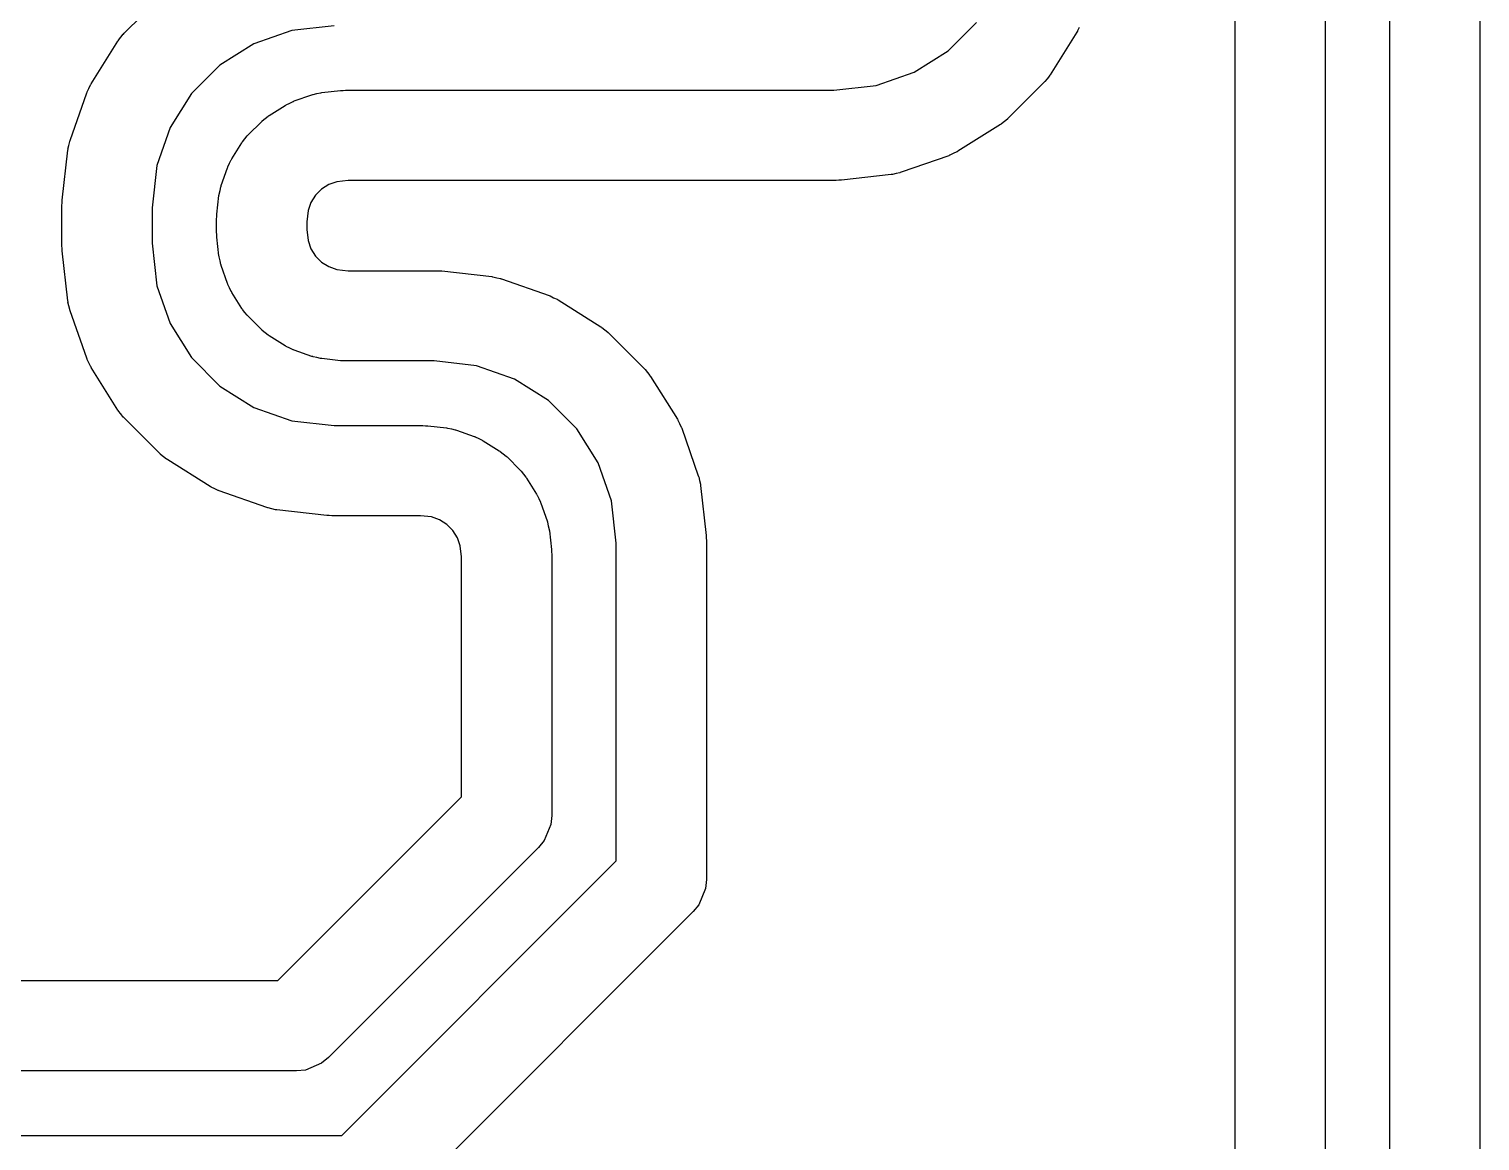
# Model space of a CAD drawing. Extents: x 2.36 to 5.14, y -5.39 to -2.61.
# Drawn here: x 4.408 to 4.5853, y -4.6068 to -4.471 of the extents above; entities that cross this region are included whole.
import ezdxf

# ---------------------------------------------------------------- set-up
doc = ezdxf.new("R2010")
doc.units = 0
doc.header["$MEASUREMENT"] = 0
doc.layers.add('BLACK', color=7, linetype='CONTINUOUS')

msp = doc.modelspace()

# ---------------------------------------------------------------- linework, layer by layer
at = {"layer": 'BLACK', "linetype": 'CONTINUOUS'}
for p, q in [((4.55533, -4.63551), (4.55533, -4.43372)), ((4.56635, -4.43403), (4.56635, -4.6378)), ((4.57423, -4.64334), (4.57423, -4.4354)), ((4.58525, -4.43571), (4.58525, -4.64562)), ((4.41963, -4.47156), (4.42397, -4.46722)), ((4.41923, -4.47204), (4.41952, -4.47167)), ((4.41952, -4.47167), (4.41956, -4.47165)), ((4.41956, -4.47165), (4.41963, -4.47156)), ((4.44011, -4.47122), (4.43548, -4.47284)), ((4.44529, -4.47064), (4.44011, -4.47122)), ((4.52028, -4.4737), (4.52374, -4.47023)), ((4.53602, -4.47142), (4.53275, -4.47662)), ((4.53607, -4.47132), (4.53602, -4.47142)), ((4.5361, -4.47128), (4.53607, -4.47132)), ((4.53629, -4.47086), (4.5361, -4.47128)), ((4.41559, -4.47773), (4.41886, -4.47253)), ((4.41886, -4.47253), (4.41892, -4.47244)), ((4.41892, -4.47244), (4.41894, -4.4724)), ((4.41894, -4.4724), (4.41923, -4.47204)), ((4.43548, -4.47284), (4.43133, -4.47545)), ((4.51612, -4.47631), (4.52028, -4.4737)), ((4.43133, -4.47545), (4.42786, -4.47892)), ((4.51149, -4.47793), (4.51612, -4.47631)), ((4.53237, -4.47711), (4.53209, -4.47747)), ((4.53266, -4.47675), (4.53237, -4.47711)), ((4.53268, -4.4767), (4.53266, -4.47675)), ((4.53275, -4.47662), (4.53268, -4.4767)), ((4.41302, -4.48465), (4.41505, -4.47885)), ((4.41505, -4.47885), (4.41509, -4.47875)), ((4.41509, -4.47875), (4.4151, -4.4787)), ((4.4151, -4.4787), (4.41531, -4.47829)), ((4.41531, -4.47829), (4.4155, -4.47787)), ((4.4155, -4.47787), (4.41554, -4.47783)), ((4.41554, -4.47783), (4.41559, -4.47773)), ((4.42786, -4.47892), (4.42525, -4.48307)), ((4.44257, -4.47908), (4.44267, -4.47905)), ((4.44267, -4.47905), (4.44272, -4.47903)), ((4.44272, -4.47903), (4.44317, -4.47893)), ((4.44317, -4.47893), (4.44362, -4.47882)), ((4.44362, -4.47882), (4.44367, -4.47883)), ((4.44367, -4.47883), (4.44377, -4.4788)), ((4.44377, -4.4788), (4.44605, -4.47855)), ((4.44605, -4.47855), (4.44636, -4.47854)), ((4.44636, -4.47854), (4.44667, -4.47851)), ((4.44667, -4.47851), (4.50631, -4.47851)), ((4.50631, -4.47851), (4.51149, -4.47793)), ((4.53198, -4.47759), (4.52763, -4.48193)), ((4.53205, -4.4775), (4.53198, -4.47759)), ((4.53209, -4.47747), (4.53205, -4.4775)), ((4.43735, -4.48159), (4.43929, -4.48037)), ((4.43929, -4.48037), (4.43939, -4.48032)), ((4.43939, -4.48032), (4.43943, -4.48029)), ((4.43943, -4.48029), (4.43985, -4.48009)), ((4.43985, -4.48009), (4.44026, -4.47989)), ((4.44026, -4.47989), (4.44031, -4.47988)), ((4.44031, -4.47988), (4.44041, -4.47983)), ((4.44041, -4.47983), (4.44257, -4.47908)), ((4.43477, -4.48398), (4.43639, -4.48236)), ((4.43639, -4.48236), (4.43647, -4.48229)), ((4.43647, -4.48229), (4.4365, -4.48225)), ((4.4365, -4.48225), (4.43687, -4.48197)), ((4.43687, -4.48197), (4.43722, -4.48167)), ((4.43722, -4.48167), (4.43727, -4.48165)), ((4.43727, -4.48165), (4.43735, -4.48159)), ((4.52715, -4.48232), (4.5268, -4.48262)), ((4.52752, -4.48204), (4.52715, -4.48232)), ((4.52755, -4.482), (4.52752, -4.48204)), ((4.52763, -4.48193), (4.52755, -4.482)), ((4.42525, -4.48307), (4.42363, -4.4877)), ((4.43438, -4.48446), (4.43466, -4.48409)), ((4.43466, -4.48409), (4.4347, -4.48406)), ((4.4347, -4.48406), (4.43477, -4.48398)), ((4.52667, -4.4827), (4.52146, -4.48597)), ((4.52675, -4.48264), (4.52667, -4.4827)), ((4.5268, -4.48262), (4.52675, -4.48264)), ((4.41206, -4.49196), (4.41274, -4.48585)), ((4.41274, -4.48585), (4.41277, -4.48575)), ((4.41276, -4.4857), (4.41287, -4.48525)), ((4.41277, -4.48575), (4.41276, -4.4857)), ((4.41287, -4.48525), (4.41297, -4.48479)), ((4.41297, -4.48479), (4.41299, -4.48475)), ((4.41299, -4.48475), (4.41302, -4.48465)), ((4.43278, -4.48689), (4.434, -4.48495)), ((4.434, -4.48495), (4.43406, -4.48486)), ((4.43406, -4.48486), (4.43408, -4.48482)), ((4.43408, -4.48482), (4.43438, -4.48446)), ((4.52133, -4.48605), (4.52091, -4.48625)), ((4.52137, -4.48602), (4.52133, -4.48605)), ((4.52146, -4.48597), (4.52137, -4.48602)), ((4.42363, -4.4877), (4.42305, -4.49289)), ((4.43224, -4.488), (4.43229, -4.4879)), ((4.43229, -4.4879), (4.4323, -4.48785)), ((4.4323, -4.48785), (4.4325, -4.48744)), ((4.4325, -4.48744), (4.4327, -4.48702)), ((4.4327, -4.48702), (4.43273, -4.48698)), ((4.43273, -4.48698), (4.43278, -4.48689)), ((4.52035, -4.48651), (4.51455, -4.48854)), ((4.52045, -4.48646), (4.52035, -4.48651)), ((4.52049, -4.48645), (4.52045, -4.48646)), ((4.52091, -4.48625), (4.52049, -4.48645)), ((4.43149, -4.49016), (4.43224, -4.488)), ((4.44562, -4.48969), (4.44463, -4.49003)), ((4.44698, -4.48954), (4.44562, -4.48969)), ((4.50662, -4.48954), (4.44698, -4.48954)), ((4.50693, -4.48951), (4.50662, -4.48954)), ((4.50724, -4.4895), (4.50693, -4.48951)), ((4.51334, -4.48881), (4.50724, -4.4895)), ((4.51345, -4.48879), (4.51334, -4.48881)), ((4.5135, -4.48879), (4.51345, -4.48879)), ((4.51395, -4.48868), (4.5135, -4.48879)), ((4.5144, -4.48859), (4.51395, -4.48868)), ((4.51444, -4.48856), (4.5144, -4.48859)), ((4.51455, -4.48854), (4.51444, -4.48856)), ((4.43095, -4.49364), (4.43121, -4.49137)), ((4.43121, -4.49137), (4.43123, -4.49126)), ((4.43123, -4.49121), (4.43134, -4.49076)), ((4.43123, -4.49126), (4.43123, -4.49121)), ((4.43134, -4.49076), (4.43144, -4.49031)), ((4.43144, -4.49031), (4.43146, -4.49027)), ((4.43146, -4.49027), (4.43149, -4.49016)), ((4.443, -4.49134), (4.44244, -4.49223)), ((4.44374, -4.49059), (4.443, -4.49134)), ((4.44463, -4.49003), (4.44374, -4.49059)), ((4.41202, -4.49258), (4.41205, -4.49227)), ((4.41202, -4.49752), (4.41202, -4.49258)), ((4.41205, -4.49227), (4.41206, -4.49196)), ((4.42305, -4.49289), (4.42305, -4.49721)), ((4.4421, -4.49322), (4.44194, -4.49457)), ((4.44244, -4.49223), (4.4421, -4.49322)), ((4.43092, -4.49426), (4.43095, -4.49395)), ((4.43092, -4.49583), (4.43092, -4.49426)), ((4.43095, -4.49395), (4.43095, -4.49364)), ((4.44194, -4.49457), (4.44194, -4.49553)), ((4.43095, -4.49614), (4.43092, -4.49583)), ((4.43095, -4.49645), (4.43095, -4.49614)), ((4.43121, -4.49873), (4.43095, -4.49645)), ((4.44194, -4.49553), (4.4421, -4.49688)), ((4.41205, -4.49783), (4.41202, -4.49752)), ((4.41206, -4.49814), (4.41205, -4.49783)), ((4.41274, -4.50424), (4.41206, -4.49814)), ((4.42305, -4.49721), (4.42363, -4.50239)), ((4.4421, -4.49688), (4.44244, -4.49787)), ((4.44244, -4.49787), (4.443, -4.49876)), ((4.43123, -4.49883), (4.43121, -4.49873)), ((4.43123, -4.49888), (4.43123, -4.49883)), ((4.43134, -4.49933), (4.43123, -4.49888)), ((4.43144, -4.49979), (4.43134, -4.49933)), ((4.43146, -4.49983), (4.43144, -4.49979)), ((4.43149, -4.49993), (4.43146, -4.49983)), ((4.43224, -4.5021), (4.43149, -4.49993)), ((4.443, -4.49876), (4.44374, -4.4995)), ((4.44374, -4.4995), (4.44463, -4.50006)), ((4.44463, -4.50006), (4.44562, -4.50041)), ((4.43229, -4.50219), (4.43224, -4.5021)), ((4.44562, -4.50041), (4.44698, -4.50056)), ((4.44698, -4.50056), (4.4578, -4.50056)), ((4.4578, -4.50056), (4.45811, -4.50059)), ((4.45811, -4.50059), (4.45842, -4.50059)), ((4.45842, -4.50059), (4.46453, -4.50128)), ((4.46453, -4.50128), (4.46463, -4.5013)), ((4.46463, -4.5013), (4.46468, -4.5013)), ((4.46468, -4.5013), (4.46513, -4.50141)), ((4.46513, -4.50141), (4.46558, -4.50151)), ((4.46558, -4.50151), (4.46563, -4.50153)), ((4.46563, -4.50153), (4.46573, -4.50156)), ((4.46573, -4.50156), (4.47153, -4.50359)), ((4.42363, -4.50239), (4.42525, -4.50702)), ((4.4323, -4.50224), (4.43229, -4.50219)), ((4.4325, -4.50266), (4.4323, -4.50224)), ((4.4327, -4.50308), (4.4325, -4.50266)), ((4.43273, -4.50311), (4.4327, -4.50308)), ((4.43278, -4.50321), (4.43273, -4.50311)), ((4.434, -4.50515), (4.43278, -4.50321)), ((4.47153, -4.50359), (4.47163, -4.50363)), ((4.47163, -4.50363), (4.47168, -4.50364)), ((4.47168, -4.50364), (4.47209, -4.50385)), ((4.47209, -4.50385), (4.47251, -4.50404)), ((4.41277, -4.50435), (4.41274, -4.50424)), ((4.41276, -4.5044), (4.41277, -4.50435)), ((4.41287, -4.50485), (4.41276, -4.5044)), ((4.41297, -4.5053), (4.41287, -4.50485)), ((4.41299, -4.50534), (4.41297, -4.5053)), ((4.41302, -4.50545), (4.41299, -4.50534)), ((4.41505, -4.51125), (4.41302, -4.50545)), ((4.43406, -4.50523), (4.434, -4.50515)), ((4.43408, -4.50528), (4.43406, -4.50523)), ((4.43438, -4.50564), (4.43408, -4.50528)), ((4.43466, -4.506), (4.43438, -4.50564)), ((4.47251, -4.50404), (4.47255, -4.50407)), ((4.47255, -4.50407), (4.47264, -4.50412)), ((4.47264, -4.50412), (4.47785, -4.50739)), ((4.42525, -4.50702), (4.42786, -4.51117)), ((4.4347, -4.50603), (4.43466, -4.506)), ((4.43477, -4.50611), (4.4347, -4.50603)), ((4.43639, -4.50774), (4.43477, -4.50611)), ((4.47785, -4.50739), (4.47793, -4.50746)), ((4.43647, -4.5078), (4.43639, -4.50774)), ((4.4365, -4.50784), (4.43647, -4.5078)), ((4.43687, -4.50813), (4.4365, -4.50784)), ((4.43722, -4.50842), (4.43687, -4.50813)), ((4.43727, -4.50844), (4.43722, -4.50842)), ((4.43735, -4.5085), (4.43727, -4.50844)), ((4.43929, -4.50972), (4.43735, -4.5085)), ((4.47793, -4.50746), (4.47798, -4.50748)), ((4.47798, -4.50748), (4.47834, -4.50777)), ((4.47834, -4.50777), (4.4787, -4.50805)), ((4.4787, -4.50805), (4.47873, -4.50809)), ((4.47873, -4.50809), (4.47881, -4.50816)), ((4.47881, -4.50816), (4.48316, -4.51251)), ((4.43939, -4.50977), (4.43929, -4.50972)), ((4.43943, -4.5098), (4.43939, -4.50977)), ((4.43985, -4.51), (4.43943, -4.5098)), ((4.44026, -4.51021), (4.43985, -4.51)), ((4.44031, -4.51021), (4.44026, -4.51021)), ((4.44041, -4.51026), (4.44031, -4.51021)), ((4.44257, -4.51102), (4.44041, -4.51026)), ((4.41509, -4.51135), (4.41505, -4.51125)), ((4.4151, -4.51139), (4.41509, -4.51135)), ((4.41531, -4.51181), (4.4151, -4.51139)), ((4.4155, -4.51223), (4.41531, -4.51181)), ((4.41554, -4.51227), (4.4155, -4.51223)), ((4.41559, -4.51236), (4.41554, -4.51227)), ((4.41886, -4.51757), (4.41559, -4.51236)), ((4.42786, -4.51117), (4.43133, -4.51464)), ((4.44267, -4.51104), (4.44257, -4.51102)), ((4.44272, -4.51107), (4.44267, -4.51104)), ((4.44317, -4.51116), (4.44272, -4.51107)), ((4.44362, -4.51127), (4.44317, -4.51116)), ((4.44367, -4.51127), (4.44362, -4.51127)), ((4.44377, -4.51129), (4.44367, -4.51127)), ((4.44605, -4.51155), (4.44377, -4.51129)), ((4.44636, -4.51155), (4.44605, -4.51155)), ((4.44667, -4.51158), (4.44636, -4.51155)), ((4.45749, -4.51158), (4.44667, -4.51158)), ((4.46267, -4.51217), (4.45749, -4.51158)), ((4.4673, -4.51379), (4.46267, -4.51217)), ((4.48316, -4.51251), (4.48323, -4.51259)), ((4.48323, -4.51259), (4.48327, -4.51262)), ((4.48327, -4.51262), (4.48355, -4.51299)), ((4.47146, -4.5164), (4.4673, -4.51379)), ((4.48355, -4.51299), (4.48384, -4.51334)), ((4.48384, -4.51334), (4.48386, -4.51339)), ((4.48386, -4.51339), (4.48393, -4.51347)), ((4.48393, -4.51347), (4.4872, -4.51868)), ((4.43133, -4.51464), (4.43548, -4.51725)), ((4.41892, -4.51765), (4.41886, -4.51757)), ((4.41894, -4.5177), (4.41892, -4.51765)), ((4.41923, -4.51805), (4.41894, -4.5177)), ((4.43548, -4.51725), (4.44011, -4.51887)), ((4.47492, -4.51986), (4.47146, -4.5164)), ((4.41952, -4.51842), (4.41923, -4.51805)), ((4.41956, -4.51845), (4.41952, -4.51842)), ((4.41963, -4.51853), (4.41956, -4.51845)), ((4.42397, -4.52288), (4.41963, -4.51853)), ((4.44011, -4.51887), (4.44529, -4.51946)), ((4.44529, -4.51946), (4.45612, -4.51946)), ((4.45612, -4.51946), (4.45642, -4.51949)), ((4.45642, -4.51949), (4.45673, -4.51949)), ((4.45673, -4.51949), (4.45901, -4.51975)), ((4.45901, -4.51975), (4.45912, -4.51977)), ((4.45912, -4.51977), (4.45916, -4.51977)), ((4.45916, -4.51977), (4.45961, -4.51988)), ((4.4872, -4.51868), (4.48725, -4.51877)), ((4.48725, -4.51877), (4.48728, -4.51881)), ((4.48728, -4.51881), (4.48747, -4.51923)), ((4.48747, -4.51923), (4.48768, -4.51965)), ((4.48768, -4.51965), (4.48769, -4.51969)), ((4.48769, -4.51969), (4.48773, -4.51979)), ((4.48773, -4.51979), (4.48976, -4.52559)), ((4.45961, -4.51988), (4.46007, -4.51997)), ((4.46007, -4.51997), (4.46011, -4.52)), ((4.46011, -4.52), (4.46021, -4.52002)), ((4.46021, -4.52002), (4.46238, -4.52078)), ((4.46238, -4.52078), (4.46247, -4.52082)), ((4.46247, -4.52082), (4.46252, -4.52083)), ((4.46252, -4.52083), (4.46294, -4.52104)), ((4.46294, -4.52104), (4.46336, -4.52123)), ((4.46336, -4.52123), (4.4634, -4.52127)), ((4.4634, -4.52127), (4.46349, -4.52132)), ((4.46349, -4.52132), (4.46543, -4.52253)), ((4.47753, -4.52402), (4.47492, -4.51986)), ((4.42405, -4.52294), (4.42397, -4.52288)), ((4.42408, -4.52298), (4.42405, -4.52294)), ((4.42445, -4.52327), (4.42408, -4.52298)), ((4.42481, -4.52356), (4.42445, -4.52327)), ((4.46543, -4.52253), (4.46552, -4.5226)), ((4.46552, -4.5226), (4.46556, -4.52262)), ((4.46556, -4.52262), (4.46592, -4.52291)), ((4.46592, -4.52291), (4.46629, -4.5232)), ((4.46629, -4.5232), (4.46631, -4.52324)), ((4.46631, -4.52324), (4.4664, -4.5233)), ((4.4664, -4.5233), (4.46802, -4.52493)), ((4.42485, -4.52358), (4.42481, -4.52356)), ((4.42494, -4.52365), (4.42485, -4.52358)), ((4.43014, -4.52692), (4.42494, -4.52365)), ((4.46802, -4.52493), (4.46808, -4.52501)), ((4.46808, -4.52501), (4.46812, -4.52504)), ((4.46812, -4.52504), (4.46841, -4.5254)), ((4.47915, -4.52865), (4.47753, -4.52402)), ((4.46841, -4.5254), (4.4687, -4.52576)), ((4.4687, -4.52576), (4.46872, -4.52581)), ((4.46872, -4.52581), (4.46879, -4.52589)), ((4.46879, -4.52589), (4.47001, -4.52783)), ((4.48976, -4.52559), (4.48979, -4.5257)), ((4.48979, -4.5257), (4.48981, -4.52574)), ((4.48981, -4.52574), (4.48991, -4.52619)), ((4.48991, -4.52619), (4.49002, -4.52664)), ((4.49002, -4.52664), (4.49002, -4.52669)), ((4.49002, -4.52669), (4.49004, -4.5268)), ((4.49004, -4.5268), (4.49073, -4.5329)), ((4.43024, -4.52696), (4.43014, -4.52692)), ((4.43027, -4.527), (4.43024, -4.52696)), ((4.43069, -4.52719), (4.43027, -4.527)), ((4.43111, -4.5274), (4.43069, -4.52719)), ((4.43116, -4.52741), (4.43111, -4.5274)), ((4.43125, -4.52745), (4.43116, -4.52741)), ((4.43706, -4.52948), (4.43125, -4.52745)), ((4.47001, -4.52783), (4.47005, -4.52793)), ((4.47005, -4.52793), (4.47009, -4.52796)), ((4.47009, -4.52796), (4.47028, -4.52838)), ((4.47028, -4.52838), (4.47049, -4.5288)), ((4.47974, -4.53383), (4.47915, -4.52865)), ((4.43716, -4.52951), (4.43706, -4.52948)), ((4.4372, -4.52953), (4.43716, -4.52951)), ((4.43765, -4.52963), (4.4372, -4.52953)), ((4.43811, -4.52974), (4.43765, -4.52963)), ((4.43815, -4.52974), (4.43811, -4.52974)), ((4.43826, -4.52976), (4.43815, -4.52974)), ((4.44437, -4.53045), (4.43826, -4.52976)), ((4.44468, -4.53045), (4.44437, -4.53045)), ((4.44498, -4.53048), (4.44468, -4.53045)), ((4.47049, -4.5288), (4.4705, -4.52885)), ((4.4705, -4.52885), (4.47054, -4.52894)), ((4.47054, -4.52894), (4.4713, -4.53111)), ((4.45581, -4.53048), (4.44498, -4.53048)), ((4.45716, -4.53063), (4.45581, -4.53048)), ((4.45815, -4.53098), (4.45716, -4.53063)), ((4.45904, -4.53154), (4.45815, -4.53098)), ((4.45978, -4.53228), (4.45904, -4.53154)), ((4.4713, -4.53111), (4.47132, -4.53121)), ((4.47132, -4.53121), (4.47135, -4.53125)), ((4.47135, -4.53125), (4.47144, -4.53171)), ((4.47144, -4.53171), (4.47155, -4.53216)), ((4.47155, -4.53216), (4.47155, -4.53221)), ((4.47155, -4.53221), (4.47157, -4.53231)), ((4.46034, -4.53317), (4.45978, -4.53228)), ((4.46069, -4.53416), (4.46034, -4.53317)), ((4.47157, -4.53231), (4.47183, -4.53459)), ((4.47974, -4.57263), (4.47974, -4.53383)), ((4.49073, -4.5329), (4.49073, -4.53321)), ((4.49073, -4.53321), (4.49076, -4.53352)), ((4.49076, -4.53352), (4.49076, -4.57491)), ((4.46084, -4.53551), (4.46069, -4.53416)), ((4.46084, -4.5648), (4.46084, -4.53551)), ((4.47183, -4.53459), (4.47183, -4.5349)), ((4.47183, -4.5349), (4.47186, -4.5352)), ((4.47186, -4.5352), (4.47186, -4.56708)), ((4.4384, -4.58724), (4.46084, -4.5648)), ((4.47186, -4.56708), (4.47176, -4.56816)), ((4.47176, -4.56816), (4.47094, -4.57015)), ((4.47025, -4.57098), (4.44458, -4.59665)), ((4.47094, -4.57015), (4.47025, -4.57098)), ((4.44623, -4.60614), (4.47974, -4.57263)), ((4.49066, -4.57599), (4.48983, -4.57797)), ((4.49076, -4.57491), (4.49066, -4.57599)), ((4.48983, -4.57797), (4.48915, -4.57881)), ((4.48983, -4.57797), (4.48983, -4.57797)), ((4.48915, -4.57881), (4.45241, -4.61555)), ((4.2212, -4.58724), (4.4384, -4.58724)), ((4.44375, -4.59733), (4.44176, -4.59816)), ((4.44458, -4.59665), (4.44375, -4.59733)), ((4.44069, -4.59826), (4.21891, -4.59826)), ((4.44176, -4.59816), (4.44069, -4.59826)), ((4.21337, -4.60614), (4.44623, -4.60614))]:
    msp.add_line(p, q, dxfattribs=at)

doc.saveas('drawing.dxf')
